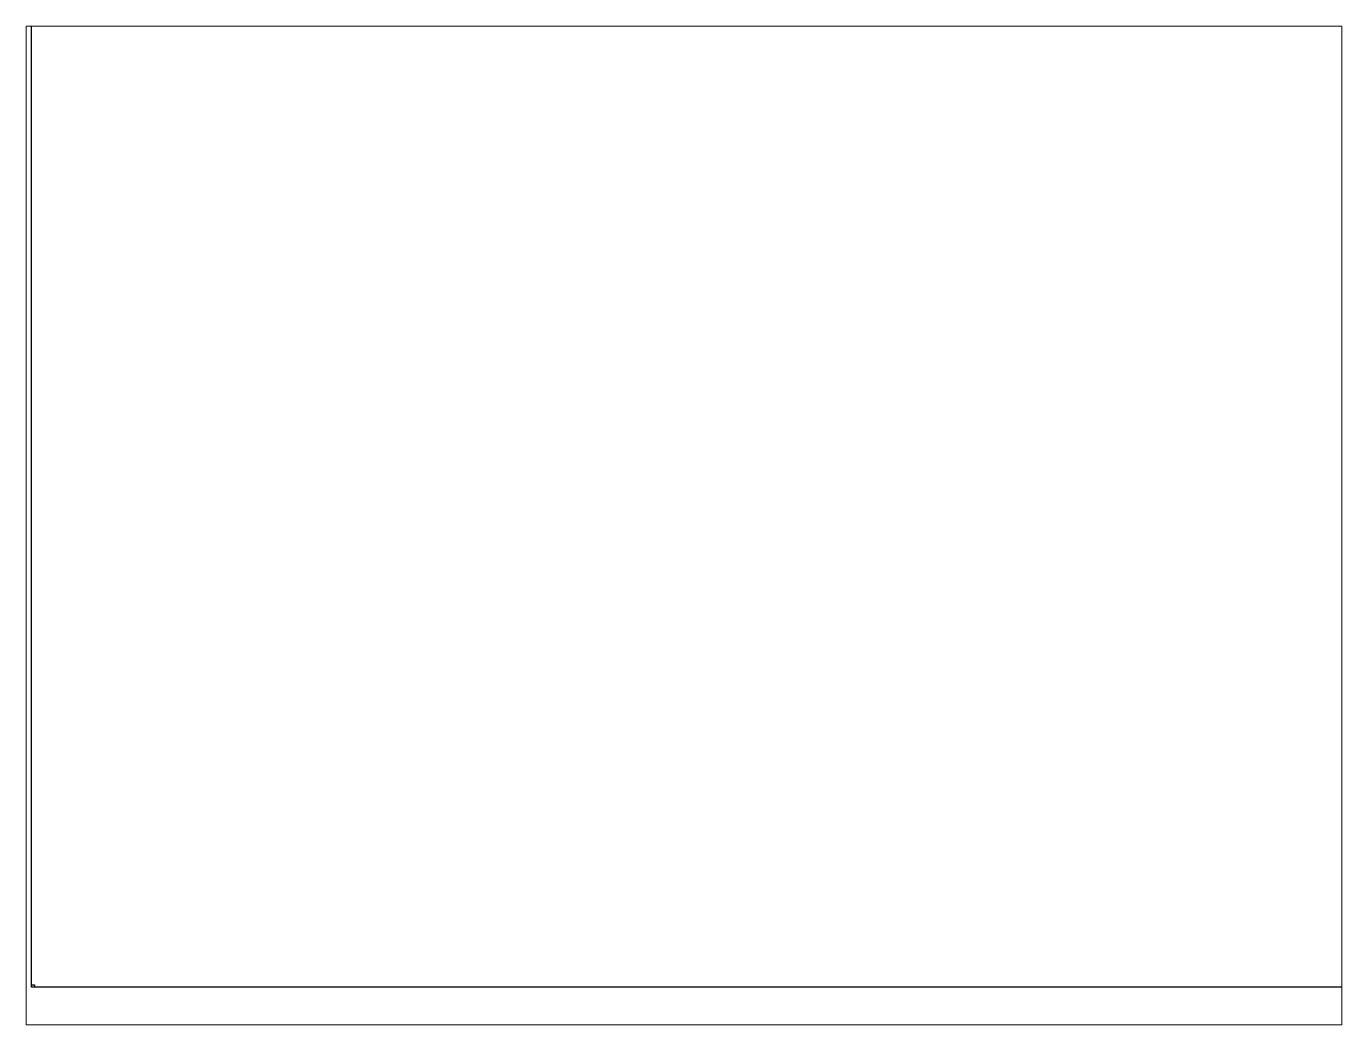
# Paper-space layout 'Лист1' of a CAD drawing. Header units: millimetres. Extents: x 26 to 231, y 20 to 176.
# The model-space entities are those that its viewports show. They can reach past a viewport. Long polylines and large blocks are cut down to what shows.
import ezdxf

# ---------------------------------------------------------------- set-up
doc = ezdxf.new("R2010")
doc.units = ezdxf.units.MM
picture_1 = doc.add_image_def('image2.jpg', size_in_pixel=(2560, 1920))

msp = doc.modelspace()

# ---------------------------------------------------------------- pictures from other files: only their frames are drawn
image = msp.add_image(picture_1, insert=(0, 0), size_in_units=(1000, 750))
image.dxf.flags = 7
image = msp.add_image(picture_1, insert=(0, 0), size_in_units=(1, 0.75))
image.dxf.flags = 7

psp = doc.layouts.new('Лист1')

# ---------------------------------------------------------------- viewports
at = {"layer": '0'}
psp.add_viewport(center=(128.5, 97.5), size=(205.6, 156), view_center_point=(210, 148.5), view_height=321.14741, dxfattribs=at)

doc.saveas('drawing.dxf')
